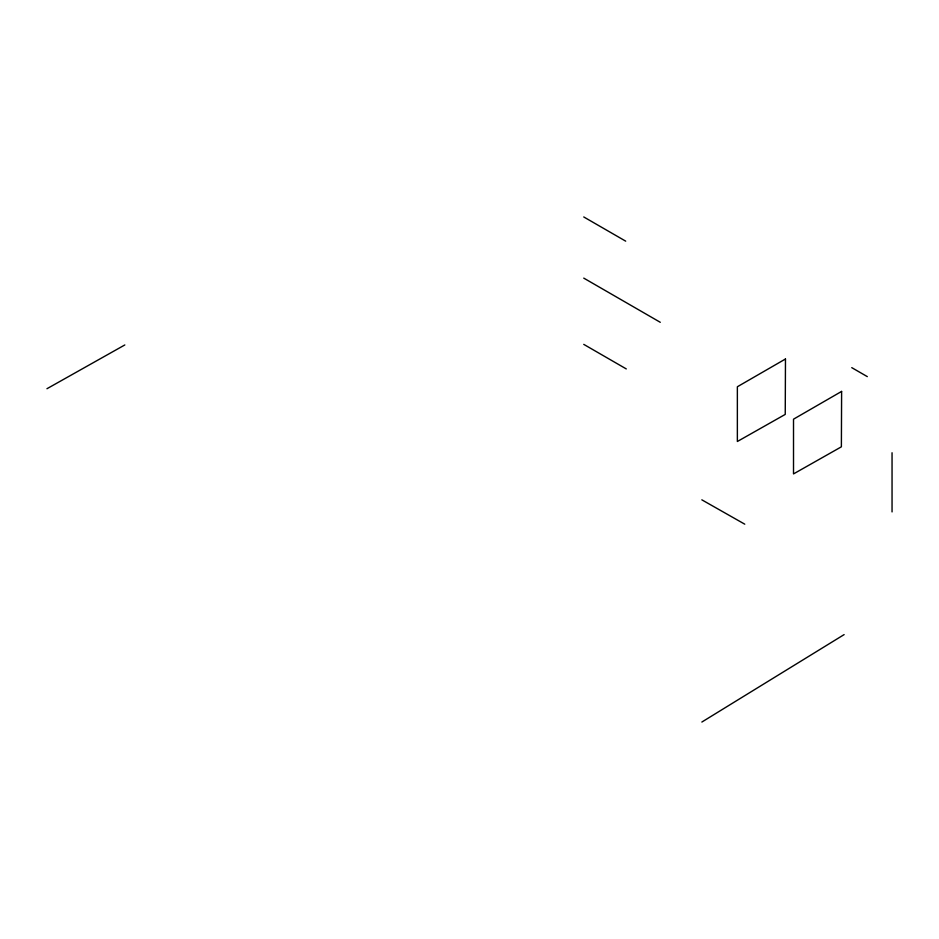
<?xml version="1.0" encoding="UTF-8"?>
<svg xmlns="http://www.w3.org/2000/svg" width="939" height="939" viewBox="0 0 939 939"><rect width="100%" height="100%" fill="white"/><g stroke="black" fill="none" stroke-linecap="round" stroke-linejoin="round"><path stroke-width="1.41" d="M701.856 722.044L844.126 634.6M46.95 388.723L124.817 344.953M701.832 499.83L744.768 524.185M851.755 367.642L867.307 376.621M583.753 216.956L625.691 241.159M583.753 278.12L660.281 322.3M583.753 344.367L626.278 368.921M892.05 452.751L892.05 511.919M785.474 358.991L785.239 414.404L737.361 441.494L737.361 386.762L785.474 358.991M841.614 391.41L841.379 446.823L793.514 473.913L793.514 419.181L841.614 391.41"/></g></svg>
